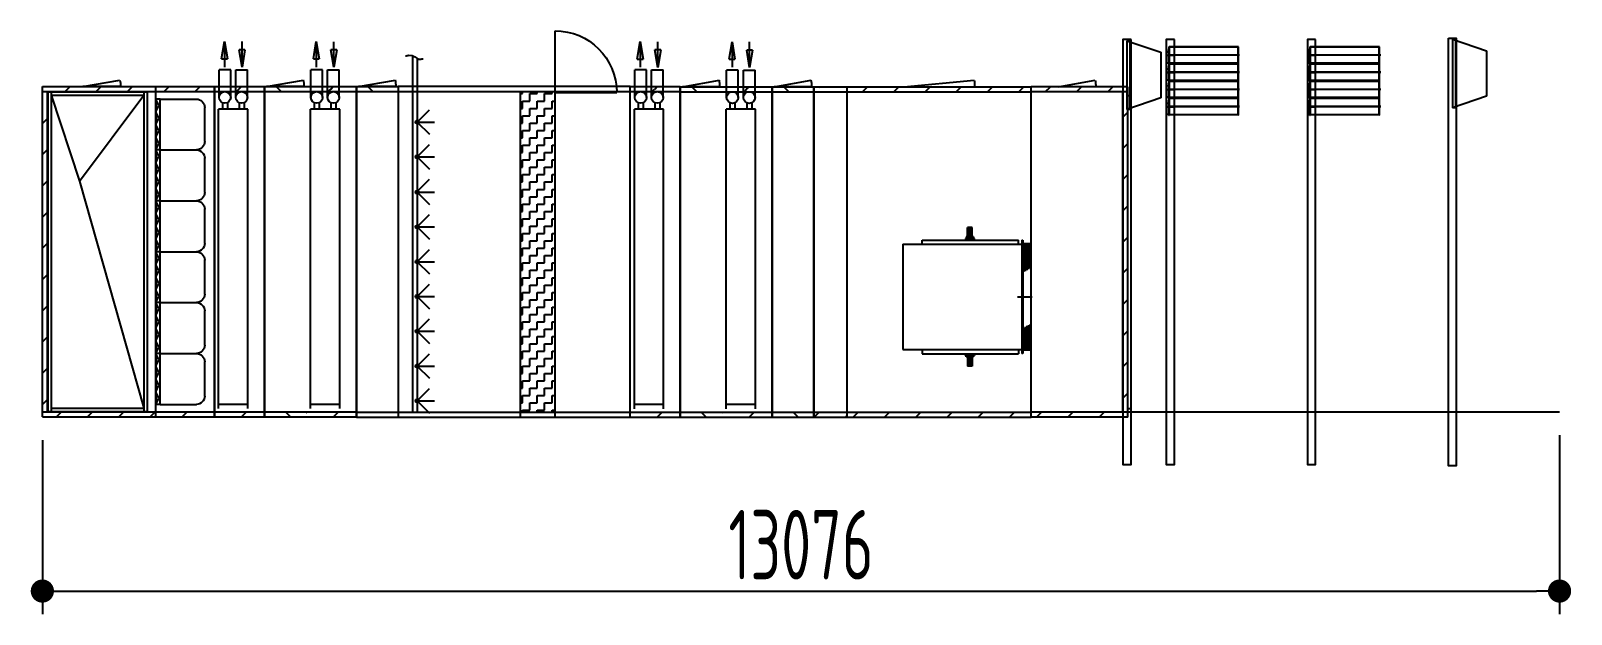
# Model space of a CAD drawing. Header units: millimetres. Extents: x -69706 to 52883, y -6882 to 68885.
# Drawn here: x -20538 to -7262, y 47093 to 52126 of the extents above; entities that cross this region are included whole.
import ezdxf

# ---------------------------------------------------------------- set-up
doc = ezdxf.new("R2010")
doc.units = ezdxf.units.MM
doc.linetypes.add('188K-SM-03-F10-MECH-EQ-Y2257103$0$CENTER', pattern=[2, 1.25, -0.25, 0.25, -0.25])
for name, color, linetype in [('188K-SM-03-F10-MECH-EQ-Y2257103$0$ACC-450', 2, 'Continuous'), ('188K-SM-03-F10-MECH-EQ-Y2257103$0$ACC-850', 2, 'Continuous'), ('188K-SM-03-F10-MECH-EQ-Y2257103$0$ARW', 151, 'Continuous'), ('188K-SM-03-F10-MECH-EQ-Y2257103$0$BAG', 221, 'Continuous'), ('188K-SM-03-F10-MECH-EQ-Y2257103$0$CLC', 140, 'Continuous'), ('188K-SM-03-F10-MECH-EQ-Y2257103$0$FAN', 3, 'Continuous'), ('188K-SM-03-F10-MECH-EQ-Y2257103$0$Flange', 6, 'Continuous'), ('188K-SM-03-F10-MECH-EQ-Y2257103$0$FLC', 40, 'Continuous'), ('188K-SM-03-F10-MECH-EQ-Y2257103$0$HEPA', 6, 'Continuous'), ('188K-SM-03-F10-MECH-EQ-Y2257103$0$MDF', 221, 'Continuous'), ('188K-SM-03-F10-MECH-EQ-Y2257103$0$PRE', 3, 'Continuous'), ('188K-SM-03-F10-MECH-EQ-Y2257103$0$Type02x02', 7, 'Continuous'), ('188K-SM-03-F10-MECH-EQ-Y2257103$0$TYPE10X08', 7, 'Continuous'), ('188K-SM-03-F10-MECH-EQ-Y2257103$0$Type10x09', 7, 'Continuous'), ('188K-SM-03-F10-MECH-EQ-Y2257103$0$Type12x09', 7, 'Continuous'), ('188K-SM-03-F10-MECH-EQ-Y2257103$0$Type14x10', 7, 'Continuous'), ('188K-SM-03-F10-MECH-EQ-Y2257103$0$桶濾', 125, 'Continuous'), ('188K-SM-03-F10-MECH-EQ-Y2257103$0$軸心', 41, 'Continuous'), ('188K-SM-03-F10-MECH-EQ-Y2257103$0$風車架', 4, 'Continuous')]:
    doc.layers.add(name, color=color, linetype=linetype)
doc.styles.add('188K-SM-03-F10-MECH-EQ-Y2257103$0$DimStyUse', font='romans.shx', dxfattribs={"width": 0.7})
doc.styles.add('dim-txt', font='isocp.shx', dxfattribs={"width": 0.7, "bigfont": 'chineset.shx'})
doc.dimstyles.new('188K-SM-03-F10-MECH-EQ-Y2257103$0$Standard', dxfattribs={"dimtxt": 0.18, "dimasz": 0.18, "dimexe": 0.18, "dimexo": 0.0625, "dimgap": 0.09, "dimtad": 0, "dimtih": 1, "dimtoh": 1, "dimdec": 4, "dimzin": 0, "dimdsep": 46, "dimtxsty": '188K-SM-03-F10-MECH-EQ-Y2257103$0$DimStyUse', "dimcen": 0.09, "dimclrt": 2, "dimadec": 0, "dimazin": 0, "dimtfac": 1, "dimtdec": 4, "dimtofl": 0, "dimtmove": 0, "dimatfit": 3, "dimfxl": 1, "dimtolj": 1, "dimtzin": 0, "dimarcsym": 0})
doc.dimstyles.new('ARCH-dim-200MM', dxfattribs={"dimscale": 2000, "dimtxt": 0.3, "dimasz": 0.1, "dimexe": 0.1, "dimexo": 0.1, "dimgap": 0.05, "dimtad": 1, "dimdec": 0, "dimrnd": 0.5, "dimdsep": 46, "dimtxsty": 'dim-txt', "dimblk": 'DOT', "dimcen": 2, "dimclrd": 256, "dimclre": 256, "dimclrt": 256, "dimadec": 0, "dimazin": 0, "dimtfac": 1, "dimtdec": 0, "dimtix": 1, "dimtmove": 2, "dimatfit": 3, "dimldrblk": 'OBLIQUE', "dimfxl": 1, "dimtvp": 1, "dimtolj": 1, "dimarcsym": 0})
pattern_1 = [(45, (-14075.97, -8280.83), (-134.70384, 134.70384), [])]

# ---------------------------------------------------------------- blocks, each defined once
blk = doc.blocks.new('188K-SM-03-F10-MECH-EQ-Y2257103$0$A$C0D54229D')
at = {"color": 2}
for q in [(0, -532), (532, 0)]:
    blk.add_line((0, 0), q, dxfattribs=at)
blk.add_arc((0, 0), 532, 270, 0, dxfattribs=at)
blk.add_point((266, 0))
blk = doc.blocks.new('188K-SM-03-F10-MECH-EQ-Y2257103$0$FLG頂視圖-1110x3750')
at = {"layer": '188K-SM-03-F10-MECH-EQ-Y2257103$0$Flange'}
for p, q in [((-1190, 0), (-1190, 3830)), ((-1190, 3830), (0, 3830)), ((-1150, 0), (-1150, 3830)), ((-1150, 3790), (-40, 3790)), ((-810, 1068), (-40, 3790)), ((-40, 0), (-40, 3830)), ((0, 0), (0, 3830)), ((-1150, 40), (-810, 1068)), ((-810, 1068), (-40, 40)), ((-1190, 0), (0, 0)), ((-1150, 40), (-40, 40))]:
    blk.add_line(p, q, dxfattribs=at)
blk = doc.blocks.new('188K-SM-03-F10-MECH-EQ-Y2257103$0$D5-頂視圖')
at = {"layer": '188K-SM-03-F10-MECH-EQ-Y2257103$0$ACC-450'}
for p, q in [((450, 0), (0, 0)), ((0, 0), (443, -78))]:
    blk.add_line(p, q, dxfattribs=at)
blk.add_arc((0, 0), 450, 350, 0, dxfattribs=at)
blk = doc.blocks.new('188K-SM-03-F10-MECH-EQ-Y2257103$0$BAG-610-21')
at = {"layer": '188K-SM-03-F10-MECH-EQ-Y2257103$0$BAG'}
for p, q in [((204, 189), (637, 189)), ((204, 189), (204, -421)), ((737, 89), (737, -321)), ((204, -421), (637, -421))]:
    blk.add_line(p, q, dxfattribs=at)
for centre, start, end in [((637, 89), 0, 90), ((637, -321), 270, 0)]:
    blk.add_arc(centre, 100, start, end, dxfattribs=at)
blk = doc.blocks.new('188K-SM-03-F10-MECH-EQ-Y2257103$0$PRF-610-02')
at = {"layer": '188K-SM-03-F10-MECH-EQ-Y2257103$0$PRE'}
for p, q in [((0, 0), (0, 610)), ((50.8, 610), (0, 610)), ((0, 610), (35, 533.75)), ((50.8, 610), (50.8, 0)), ((35, 533.75), (0, 457.5)), ((0, 457.5), (35, 381.25)), ((35, 381.25), (0, 305)), ((0, 305), (35, 228.75)), ((35, 228.75), (0, 152.5)), ((0, 152.5), (35, 76.25)), ((35, 76.25), (0, 0)), ((50.8, 0), (0, 0)), ((50.8, 0), (0, 0))]:
    blk.add_line(p, q, dxfattribs=at)
blk = doc.blocks.new('188K-SM-03-F10-MECH-EQ-Y2257103$0$_ClosedBlank')
at = {"layer": '188K-SM-03-F10-MECH-EQ-Y2257103$0$MDF', "color": 0, "lineweight": -2}
for p, q in [((-1, 0.167), (0, 0)), ((-1, 0.167), (-1, -0.167)), ((0, 0), (-1, -0.167))]:
    blk.add_line(p, q, dxfattribs=at)
blk = doc.blocks.new('188K-SM-03-F10-MECH-EQ-Y2257103$0$A450-頂視圖')
at = {"layer": '188K-SM-03-F10-MECH-EQ-Y2257103$0$ACC-450'}
for p, q in [((-450, 0), (0, 0)), ((0, 0), (-443, -78))]:
    blk.add_line(p, q, dxfattribs=at)
blk.add_arc((0, 0), 450, 180, 190, dxfattribs=at)
blk = doc.blocks.new('188K-SM-03-F10-MECH-EQ-Y2257103$0$FLC-1000')
at = {"layer": '188K-SM-03-F10-MECH-EQ-Y2257103$0$FLC'}
for p, q in [((50, 634), (50, -634)), ((150, 634), (150, -634))]:
    blk.add_line(p, q, dxfattribs=at)
at = {"layer": '188K-SM-03-F10-MECH-EQ-Y2257103$0$FLC', "color": 1}
for p, q in [((60, 371), (60, 634)), ((80, 360), (80, 634)), ((100, 348), (100, 634)), ((120, 337), (120, 634)), ((140, 325), (140, 634)), ((60, -634), (60, -299)), ((80, -634), (80, -310)), ((100, -634), (100, -322)), ((120, -634), (120, -333)), ((140, -634), (140, -345))]:
    blk.add_line(p, q, dxfattribs=at)
at = {"layer": '188K-SM-03-F10-MECH-EQ-Y2257103$0$FLC', "color": 1, "linetype": '188K-SM-03-F10-MECH-EQ-Y2257103$0$CENTER', "ltscale": 5}
blk.add_line((-12, 0), (165, 0), dxfattribs=at)
at = {"layer": '188K-SM-03-F10-MECH-EQ-Y2257103$0$FLC'}
for centre, start, end in [((55, 634), 0, 180), ((65, 634), 0, 180), ((75, 634), 0, 180), ((85, 634), 0, 180), ((95, 634), 0, 180), ((105, 634), 0, 180), ((115, 634), 0, 180), ((125, 634), 0, 180), ((135, 634), 0, 180), ((145, 634), 0, 180), ((145, 634), 0, 180), ((145, 634), 0, 180), ((145, 634), 0, 180), ((145, 634), 0, 180), ((145, 634), 0, 180), ((145, 634), 0, 180), ((145, 634), 0, 180), ((145, 634), 0, 180), ((145, 634), 0, 180), ((145, 634), 0, 180), ((145, 634), 0, 180), ((55, -634), 180, 0), ((65, -634), 180, 0), ((75, -634), 180, 0), ((85, -634), 180, 0), ((95, -634), 180, 0), ((105, -634), 180, 0), ((115, -634), 180, 0), ((125, -634), 180, 0), ((135, -634), 180, 0), ((145, -634), 180, 0), ((145, -634), 180, 0), ((145, -634), 180, 0), ((145, -634), 180, 0), ((145, -634), 180, 0), ((145, -634), 180, 0), ((145, -634), 180, 0), ((145, -634), 180, 0), ((145, -634), 180, 0), ((145, -634), 180, 0), ((145, -634), 180, 0), ((145, -634), 180, 0)]:
    blk.add_arc(centre, 5, start, end, dxfattribs=at)
blk = doc.blocks.new('188K-SM-03-F10-MECH-EQ-Y2257103$0$RZR15-1000-T90')
at = {"layer": '188K-SM-03-F10-MECH-EQ-Y2257103$0$FAN'}
for p, q in [((-1436, 1310), (-10, 1310)), ((-1436, 47), (-1436, 1310)), ((-10, 0), (-10, 1357)), ((0, 1357), (-10, 1357)), ((0, 0), (0, 1357)), ((-1436, 47), (-10, 47)), ((-10, 0), (0, 0))]:
    blk.add_line(p, q, dxfattribs=at)
at = {"layer": '188K-SM-03-F10-MECH-EQ-Y2257103$0$軸心'}
for p, q in [((-604.5, 1508.5), (-659.5, 1508.5)), ((-659.5, 1398.5), (-659.5, 1508.5)), ((-640, 1503.5), (-624, 1503.5)), ((-640, 1403.5), (-640, 1503.5)), ((-624, 1503.5), (-624, 1403.5)), ((-604.5, 1398.5), (-604.5, 1508.5)), ((-685.5, 1379.5), (-578.5, 1379.5)), ((-685.5, 1379.5), (-685.5, 1359.5)), ((-675.5, 1398.5), (-675.5, 1379.5)), ((-588.5, 1398.5), (-675.5, 1398.5)), ((-640, 1403.5), (-624, 1403.5)), ((-588.5, 1398.5), (-588.5, 1379.5)), ((-578.5, 1359.5), (-578.5, 1379.5)), ((-685.5, -22.5), (-685.5, -2.5)), ((-685.5, -22.5), (-578.5, -22.5)), ((-675.5, -41.5), (-675.5, -22.5)), ((-588.5, -41.5), (-675.5, -41.5)), ((-659.5, -41.5), (-659.5, -151.5)), ((-604.5, -151.5), (-659.5, -151.5)), ((-640, -46.5), (-640, -146.5)), ((-640, -46.5), (-624, -46.5)), ((-640, -146.5), (-624, -146.5)), ((-624, -146.5), (-624, -46.5)), ((-604.5, -41.5), (-604.5, -151.5)), ((-588.5, -41.5), (-588.5, -22.5)), ((-578.5, -2.5), (-578.5, -22.5))]:
    blk.add_line(p, q, dxfattribs=at)
at = {"layer": '188K-SM-03-F10-MECH-EQ-Y2257103$0$軸心', "color": 1, "linetype": '188K-SM-03-F10-MECH-EQ-Y2257103$0$CENTER', "ltscale": 30}
for p, q in [((-632, 1513.4), (-632, 1398.5)), ((-632, -156.4), (-632, -41.5))]:
    blk.add_line(p, q, dxfattribs=at)
at = {"layer": '188K-SM-03-F10-MECH-EQ-Y2257103$0$風車架'}
for p, q in [((-1202, 1359.5), (-52, 1359.5)), ((-1202, 1310), (-1202, 1359.5)), ((-1202, 1310), (-52, 1310)), ((-52, 1310), (-52, 1359.5)), ((-1202, 47), (-52, 47)), ((-1202, 47), (-1202, -2.5)), ((-52, 47), (-52, -2.5)), ((-1202, -2.5), (-52, -2.5))]:
    blk.add_line(p, q, dxfattribs=at)
blk = doc.blocks.new('188K-SM-03-F10-MECH-EQ-Y2257103$0$DW9-頂視圖')
at = {"layer": '188K-SM-03-F10-MECH-EQ-Y2257103$0$ACC-850'}
for q in [(850, 0), (843, -78)]:
    blk.add_line((0, 0), q, dxfattribs=at)
blk.add_arc((400, 0), 450, 350, 0, dxfattribs=at)
blk = doc.blocks.new('188K-SM-03-F10-MECH-EQ-Y2257103$0$HPF-610-292側視圖')
at = {"layer": '188K-SM-03-F10-MECH-EQ-Y2257103$0$HEPA'}
for p, q in [((0, 598), (292, 498)), ((0, 598), (0, 6)), ((0, 598), (25, 598)), ((25, 598), (25, 6)), ((292, 498), (292, 106)), ((292, 106), (0, 6)), ((25, 6), (0, 6))]:
    blk.add_line(p, q, dxfattribs=at)
blk = doc.blocks.new('188K-SM-03-F10-MECH-EQ-Y2257103$0$A$C03D53DB9')
at = {"layer": '188K-SM-03-F10-MECH-EQ-Y2257103$0$桶濾'}
for p, q in [((10, 0), (10, 145)), ((10, 145), (13, 145)), ((13, 0), (13, 145)), ((13, 143), (607, 143)), ((610, 145), (607, 145)), ((607, 145), (607, 0)), ((610, 145), (610, 0)), ((0, 72), (602, 72)), ((13, 2), (607, 2)), ((624, 72), (557, 72)), ((614, 127), (610, 127)), ((614, 17), (610, 17)), ((617, 11), (610, 11)), ((617, 6), (610, 6)), ((614, 127), (614, 17)), ((617, 107), (614, 107)), ((617, 102), (614, 102)), ((617, 108), (617, 100)), ((617, 12), (617, 4)), ((619, 109), (618, 109)), ((618, 109), (618, 99)), ((619, 99), (618, 99)), ((619, 13), (618, 13)), ((618, 13), (618, 3)), ((619, 3), (618, 3)), ((619, 99), (619, 109)), ((622, 106), (619, 109)), ((622, 103), (619, 99)), ((619, 3), (619, 13)), ((622, 10), (619, 13)), ((622, 7), (619, 3)), ((622, 106), (622, 103)), ((622, 10), (622, 7)), ((10, 0), (13, 0)), ((610, 0), (607, 0))]:
    blk.add_line(p, q, dxfattribs=at)
for centre, start, end in [((618, 108), 90, 180), ((618, 100), 180, 270), ((618, 12), 90, 180), ((618, 4), 180, 270)]:
    blk.add_arc(centre, 1, start, end, dxfattribs=at)
blk = doc.blocks.new('_Dot')
at = {"color": 0, "linetype": 'ByBlock', "lineweight": -2}
blk.add_line((-0.5, 0), (-1, 0), dxfattribs=at)
at = {"color": 0, "linetype": 'ByBlock', "const_width": 0.5}
blk.add_lwpolyline([(-0.25, 0, 1), (0.25, 0, 1)], format="xyb", close=True, dxfattribs=at)
blk = doc.blocks.new('*D347')
at = {"lineweight": -2, "ltscale": 500, "transparency": 16777216}
for p, q in [((-20438, 48595), (-20438, 47093)), ((-7362, 48637), (-7362, 47093)), ((-20238, 47293), (-7562, 47293))]:
    blk.add_line(p, q, dxfattribs=at)
at = {"lineweight": -2, "ltscale": 500, "transparency": 16777216, "xscale": 200, "yscale": 200, "zscale": 200, "rotation": 180}
blk.add_blockref('_Dot', (-20438, 47293), dxfattribs=at)
at = {"lineweight": -2, "ltscale": 500, "transparency": 16777216, "xscale": 200, "yscale": 200, "zscale": 200}
blk.add_blockref('_Dot', (-7362, 47293), dxfattribs=at)
at = {"ltscale": 500, "transparency": 16777216, "insert": (-13900, 47693), "char_height": 600, "attachment_point": 5, "style": 'dim-txt'}
blk.add_mtext('\\A1;13076', dxfattribs=at)
blk = doc.blocks.new('_OBLIQUE')
at = {"color": 0, "linetype": 'ByBlock', "lineweight": -2}
blk.add_line((-0.5, -0.5), (0.5, 0.5), dxfattribs=at)

msp = doc.modelspace()

# ---------------------------------------------------------------- hatches: boundary and pattern name
at = {"layer": '188K-SM-03-F10-MECH-EQ-Y2257103$0$ARW'}
h = msp.add_hatch(dxfattribs=at)
h.set_pattern_fill('ZIGZAG', color=256, scale=20, style=0)
h.set_pattern_definition([(0, (-17569.745, 42249.466), (63.5, 63.5), [63.5, -63.5]), (90, (-17506.245, 42249.466), (-63.5, 63.5), [63.5, -63.5])])
h.paths.add_polyline_path([(-16319.745, 47644.466), (-16319.745, 47644.466), (-16319.745, 47644.466)])
h.paths.add_polyline_path([(-16319.745, 48837.647), (-16019.745, 48837.647), (-16019.745, 51594.466), (-16319.745, 51594.466)])
at = {"layer": '188K-SM-03-F10-MECH-EQ-Y2257103$0$Type02x02'}
h = msp.add_hatch(dxfattribs=at)
h.set_pattern_fill('ANSI31', color=256, scale=60, style=0)
h.set_pattern_definition([(315, (-4523.81, -1857.82), (-134.70384, -134.70384), [])])
h.paths.add_polyline_path([(-18523.26, 51601.715), (-18523.26, 51644.897), (-18163.412, 51644.897), (-18163.412, 51601.715)])
h = msp.add_hatch(dxfattribs=at)
h.set_pattern_fill('ANSI31', color=256, scale=60, style=0)
h.set_pattern_definition([(315, (-3732.14, -1858.25), (-134.70384, -134.70384), [])])
h.paths.add_polyline_path([(-17731.594, 51601.284), (-17731.594, 51644.466), (-17371.745, 51644.466), (-17371.745, 51601.284)])
h = msp.add_hatch(dxfattribs=at)
h.set_pattern_fill('ANSI31', color=256, scale=60, style=0)
h.set_pattern_definition([(315, (-940.48, -1858.68), (-134.70384, -134.70384), [])])
h.paths.add_polyline_path([(-14939.927, 51600.853), (-14939.927, 51644.034), (-14580.079, 51644.034), (-14580.079, 51600.853)])
h = msp.add_hatch(dxfattribs=at)
h.set_pattern_fill('ANSI31', color=256, scale=60, style=0)
h.set_pattern_definition([(315, (-148.81, -1859.11), (-134.70384, -134.70384), [])])
h.paths.add_polyline_path([(-14148.26, 51600.422), (-14148.26, 51643.603), (-13788.412, 51643.603), (-13788.412, 51600.422)])
h = msp.add_hatch(dxfattribs=at)
h.set_pattern_fill('ANSI31', color=256, scale=60, style=0)
h.set_pattern_definition([(315, (-4523.81, 1342.18), (-134.70384, -134.70384), [])])
h.paths.add_polyline_path([(-18163.412, 48838.078), (-18163.412, 48794.897), (-18523.26, 48794.897), (-18523.26, 48838.078)])
h = msp.add_hatch(dxfattribs=at)
h.set_pattern_fill('ANSI31', color=256, scale=60, style=0)
h.set_pattern_definition([(315, (-940.48, 1341.32), (-134.70384, -134.70384), [])])
h.paths.add_polyline_path([(-14580.079, 48837.216), (-14580.079, 48794.034), (-14939.927, 48794.034), (-14939.927, 48837.216)])
h = msp.add_hatch(dxfattribs=at)
h.set_pattern_fill('ANSI31', color=256, scale=60, style=0)
h.set_pattern_definition([(315, (-148.81, 1340.89), (-134.70384, -134.70384), [])])
h.paths.add_polyline_path([(-13788.412, 48836.785), (-13788.412, 48793.603), (-14148.26, 48793.603), (-14148.26, 48836.785)])
at = {"layer": '188K-SM-03-F10-MECH-EQ-Y2257103$0$TYPE10X08'}
h = msp.add_hatch(dxfattribs=at)
h.set_pattern_fill('ANSI31', color=256, scale=60, style=0)
h.set_pattern_definition([(45, (2375, -3778.48), (-134.70384, 134.70384), [])])
h.paths.add_polyline_path([(-11917.2, 51643.603), (-11917.2, 51600.422), (-13500.533, 51600.422), (-13500.533, 51643.603)])
h = msp.add_hatch(dxfattribs=at)
h.set_pattern_fill('ANSI31', color=256, scale=60, style=0)
h.set_pattern_definition([(45, (2375, -578.48), (-134.70384, 134.70384), [])])
h.paths.add_polyline_path([(-13500.533, 48793.603), (-13500.533, 48836.785), (-11917.2, 48836.785), (-11917.2, 48793.603)])
at = {"layer": '188K-SM-03-F10-MECH-EQ-Y2257103$0$Type10x09'}
h = msp.add_hatch(dxfattribs=at)
h.set_pattern_fill('ANSI31', color=256, scale=60, style=0)
h.set_pattern_definition([(45, (-11573.76, -2869.07), (-134.70384, 134.70384), [])])
h.paths.add_polyline_path([(-11917.2, 51600.422), (-11917.2, 51643.603), (-11082.351, 51643.603), (-11082.351, 51600.422)])
h = msp.add_hatch(dxfattribs=at)
h.set_pattern_fill('ANSI31', color=256, scale=60, style=0)
h.set_pattern_definition([(45, (-11768.76, -2874.07), (-134.70384, 134.70384), [])])
h.paths.add_polyline_path([(-11125.533, 51600.422), (-11082.351, 51600.422), (-11082.351, 48836.785), (-11125.533, 48836.785)])
h = msp.add_hatch(dxfattribs=at)
h.set_pattern_fill('ANSI31', color=256, scale=60, style=0)
h.set_pattern_definition([(45, (-11573.76, 325.93), (-134.70384, 134.70384), [])])
h.paths.add_polyline_path([(-11917.2, 48793.603), (-11917.2, 48836.785), (-11082.351, 48836.785), (-11082.351, 48793.603)])
at = {"layer": '188K-SM-03-F10-MECH-EQ-Y2257103$0$Type12x09'}
h = msp.add_hatch(dxfattribs=at)
h.set_pattern_fill('ANSI31', color=256, scale=60, style=0)
h.set_pattern_definition([(45, (-6765, -2002.78), (-134.70384, 134.70384), [])])
h.paths.add_polyline_path([(-20437.654, 51602.146), (-20437.654, 51645.328), (-19458.867, 51645.328), (-19458.867, 51602.146)])
h = msp.add_hatch(dxfattribs=at)
h.set_pattern_fill('ANSI31', color=256, scale=60, style=0)
h.set_pattern_definition(pattern_1)
h.paths.add_polyline_path([(-19458.867, 51602.146), (-19458.867, 51645.328), (-18955.079, 51645.328), (-18955.079, 51602.146)])
h = msp.add_hatch(dxfattribs=at)
h.set_pattern_fill('ANSI31', color=256, scale=60, style=0)
h.set_pattern_definition([(45, (-6960, -2007.78), (-134.70384, 134.70384), [])])
h.paths.add_polyline_path([(-20394.473, 48838.51), (-20437.654, 48838.51), (-20437.654, 51602.146), (-20394.473, 51602.146)])
h = msp.add_hatch(dxfattribs=at)
h.set_pattern_fill('ANSI31', color=256, scale=60, style=0)
h.set_pattern_definition([(45, (-6765, 1192.22), (-134.70384, 134.70384), [])])
h.paths.add_polyline_path([(-20437.654, 48795.328), (-20437.654, 48838.51), (-19458.867, 48838.51), (-19458.867, 48795.328)])
h = msp.add_hatch(dxfattribs=at)
h.set_pattern_fill('ANSI31', color=256, scale=60, style=0)
h.set_pattern_definition(pattern_1)
h.paths.add_polyline_path([(-18955.079, 48838.51), (-18955.079, 48795.328), (-19458.867, 48795.328), (-19458.867, 48838.51)])
at = {"layer": '188K-SM-03-F10-MECH-EQ-Y2257103$0$Type14x10'}
h = msp.add_hatch(dxfattribs=at)
h.set_pattern_fill('ANSI31', color=0, scale=60, style=0)
h.set_pattern_definition([(45, (-4900, -7002.78), (-134.70384, 134.70384), [])])
edge = h.paths.add_edge_path()
edge.add_line((-18955.079, 51602.146), (-18523.26, 51602.146))
edge.add_line((-18955.079, 51645.328), (-18523.26, 51645.328))
h = msp.add_hatch(dxfattribs=at)
h.set_pattern_fill('ANSI31', color=256, scale=60, style=0)
h.set_pattern_definition([(45, (-4108.33, -7003.21), (-134.70384, 134.70384), [])])
edge = h.paths.add_edge_path()
edge.add_line((-18163.412, 51601.715), (-17731.594, 51601.715))
edge.add_line((-18163.412, 51644.897), (-17731.594, 51644.897))
h = msp.add_hatch(dxfattribs=at)
h.set_pattern_fill('ANSI31', color=0, scale=60, style=0)
h.set_pattern_definition([(45, (-1316.67, -7003.65), (-134.70384, 134.70384), [])])
edge = h.paths.add_edge_path()
edge.add_line((-15371.745, 51601.284), (-14939.927, 51601.284))
edge.add_line((-15371.745, 51644.466), (-14939.927, 51644.466))
h = msp.add_hatch(dxfattribs=at)
h.set_pattern_fill('ANSI31', color=256, scale=60, style=0)
h.set_pattern_definition([(45, (-525, -7004.08), (-134.70384, 134.70384), [])])
edge = h.paths.add_edge_path()
edge.add_line((-14580.079, 51600.853), (-14148.26, 51600.853))
edge.add_line((-14580.079, 51644.034), (-14148.26, 51644.034))
h = msp.add_hatch(dxfattribs=at)
h.set_pattern_fill('ANSI31', color=256, scale=60, style=0)
h.set_pattern_definition([(45, (575, -7323.48), (-134.70384, 134.70384), [])])
edge = h.paths.add_edge_path()
edge.add_line((-13788.412, 51600.422), (-13500.533, 51600.422))
edge.add_line((-13788.412, 51643.603), (-13500.533, 51643.603))
h = msp.add_hatch(dxfattribs=at)
h.set_pattern_fill('ANSI31', color=256, scale=60, style=0)
h.set_pattern_definition([(45, (-4900, 1192.22), (-134.70384, 134.70384), [])])
h.paths.add_polyline_path([(-18523.26, 48838.51), (-18523.26, 48795.328), (-18955.079, 48795.328), (-18955.079, 48838.51)])
h = msp.add_hatch(dxfattribs=at)
h.set_pattern_fill('ANSI31', color=256, scale=60, style=0)
h.set_pattern_definition([(45, (-4108.33, 1191.79), (-134.70384, 134.70384), [])])
h.paths.add_polyline_path([(-17731.594, 48838.078), (-17731.594, 48794.897), (-18163.412, 48794.897), (-18163.412, 48838.078)])
h = msp.add_hatch(dxfattribs=at)
h.set_pattern_fill('ANSI31', color=256, scale=60, style=0)
h.set_pattern_definition([(45, (-1316.67, 1191.35), (-134.70384, 134.70384), [])])
h.paths.add_polyline_path([(-14939.927, 48837.647), (-14939.927, 48794.466), (-15371.745, 48794.466), (-15371.745, 48837.647)])
h = msp.add_hatch(dxfattribs=at)
h.set_pattern_fill('ANSI31', color=256, scale=60, style=0)
h.set_pattern_definition([(45, (-525, 1190.92), (-134.70384, 134.70384), [])])
h.paths.add_polyline_path([(-14148.26, 48837.216), (-14148.26, 48794.034), (-14580.079, 48794.034), (-14580.079, 48837.216)])
h = msp.add_hatch(dxfattribs=at)
h.set_pattern_fill('ANSI31', color=256, scale=60, style=0)
h.set_pattern_definition([(45, (575, 1191.52), (-134.70384, 134.70384), [])])
h.paths.add_polyline_path([(-13500.533, 48836.785), (-13500.533, 48793.603), (-13788.412, 48793.603), (-13788.412, 48836.785)])

# ---------------------------------------------------------------- linework, layer by layer
at = {"color": 2}
for points in [[(-11055.533, 52052.603), (-11125.533, 52052.603), (-11125.533, 48384.603), (-11055.533, 48384.603)], [(-10681.533, 52052.603), (-10751.533, 52052.603), (-10751.533, 48384.603), (-10681.533, 48384.603)], [(-9465.533, 52052.603), (-9535.533, 52052.603), (-9535.533, 48384.603), (-9465.533, 48384.603)]]:
    msp.add_lwpolyline(points, close=True, dxfattribs=at)
at = {"color": 4}
msp.add_lwpolyline([(-8319.533, 52063.603), (-8254.533, 52063.603), (-8254.533, 48373.603), (-8319.533, 48373.603)], close=True, dxfattribs=at)
msp.add_lwpolyline([(-15371.745, 48794.466), (-15371.745, 51644.466), (-17371.745, 51644.466), (-17371.745, 48794.466)])
at = {"layer": '188K-SM-03-F10-MECH-EQ-Y2257103$0$ARW'}
for p, q in [((-17248.231, 51911.878), (-17248.231, 48837.647)), ((-17208.231, 51887.1), (-17208.231, 48837.647)), ((-16319.745, 51594.466), (-16319.745, 48794.466)), ((-16019.745, 48794.466), (-16019.745, 51594.466)), ((-17208.231, 51339.363), (-17102.165, 51445.429)), ((-17208.231, 51339.363), (-17058.231, 51339.363)), ((-17208.231, 51339.363), (-17102.165, 51233.297)), ((-17208.231, 51039.363), (-17102.165, 51145.429)), ((-17208.231, 51039.363), (-17058.231, 51039.363)), ((-17208.231, 51039.363), (-17102.165, 50933.297)), ((-17208.231, 50739.363), (-17102.165, 50845.429)), ((-17208.231, 50734.363), (-17058.231, 50734.363)), ((-17208.231, 50734.363), (-17102.165, 50628.297)), ((-17208.231, 50434.363), (-17102.165, 50540.429)), ((-17208.231, 50434.363), (-17058.231, 50434.363)), ((-17208.231, 50434.363), (-17102.165, 50328.297)), ((-17208.231, 50134.363), (-17102.165, 50240.429)), ((-17208.231, 50134.363), (-17058.231, 50134.363)), ((-17208.231, 50134.363), (-17102.165, 50028.297)), ((-17208.231, 49834.363), (-17102.165, 49940.429)), ((-17208.231, 49834.363), (-17058.231, 49834.363)), ((-17208.231, 49834.363), (-17102.165, 49728.297)), ((-17208.231, 49534.363), (-17102.165, 49640.429)), ((-17208.231, 49534.363), (-17058.231, 49534.363)), ((-17208.231, 49534.363), (-17102.165, 49428.297)), ((-17208.231, 49234.363), (-17102.165, 49340.429)), ((-17208.231, 49234.363), (-17058.231, 49234.363)), ((-17208.231, 49234.363), (-17102.165, 49128.297)), ((-17208.231, 48934.363), (-17102.165, 49040.429)), ((-17875.533, 48902.851), (-18127.427, 48902.851)), ((-17208.231, 48934.363), (-17058.231, 48934.363)), ((-17208.231, 48934.363), (-17102.165, 48828.297))]:
    msp.add_line(p, q, dxfattribs=at)
at = {"layer": '188K-SM-03-F10-MECH-EQ-Y2257103$0$ARW', "color": 1}
for p, q in [((-18667.2, 48903.282), (-18919.094, 48903.282)), ((-14292.2, 48901.989), (-14544.094, 48901.989))]:
    msp.add_line(p, q, dxfattribs=at)
at = {"layer": '188K-SM-03-F10-MECH-EQ-Y2257103$0$ARW', "color": 4}
msp.add_line((-15083.867, 48902.42), (-15335.76, 48902.42), dxfattribs=at)
at = {"layer": '188K-SM-03-F10-MECH-EQ-Y2257103$0$ARW'}
for centre in [(-17208.231, 51339.363), (-17208.231, 51039.363), (-17208.231, 50734.363), (-17208.231, 50434.363), (-17208.231, 50134.363), (-17208.231, 49834.363), (-17208.231, 49534.363), (-17208.231, 49234.363), (-17208.231, 48934.363)]:
    msp.add_circle(centre, 15, dxfattribs=at)
msp.add_open_spline([(-17309.676, 51909.371), (-17300.045, 51912.066), (-17233.876, 51925.94), (-17215.8, 51872.74), (-17169.949, 51882.323), (-17156.659, 51885.1)], degree=3, knots=[35.439112643, 35.439112643, 35.439112643, 35.439112643, 53.723943063, 145.661054856, 183.18179419, 183.18179419, 183.18179419, 183.18179419], dxfattribs=at)
at = {"layer": '188K-SM-03-F10-MECH-EQ-Y2257103$0$CLC', "color": 1}
for p, q in [((-18814.882, 51789.267), (-18915.495, 51789.267)), ((-18915.495, 51551.839), (-18915.495, 51789.267)), ((-18814.882, 51551.839), (-18814.882, 51789.267)), ((-18771.412, 51789.267), (-18670.798, 51789.267)), ((-18771.412, 51551.839), (-18771.412, 51789.267)), ((-18670.798, 51551.839), (-18670.798, 51789.267)), ((-14439.882, 51787.974), (-14540.495, 51787.974)), ((-14540.495, 51550.546), (-14540.495, 51787.974)), ((-14439.882, 51550.546), (-14439.882, 51787.974)), ((-14396.412, 51787.974), (-14295.798, 51787.974)), ((-14396.412, 51550.546), (-14396.412, 51787.974)), ((-14295.798, 51550.546), (-14295.798, 51787.974)), ((-18919.094, 48867.297), (-18919.094, 51451.01)), ((-18667.2, 51451.01), (-18919.094, 51451.01)), ((-18886.779, 51506.401), (-18886.779, 51451.01)), ((-18843.598, 51506.401), (-18843.598, 51451.01)), ((-18742.696, 51506.401), (-18742.696, 51451.01)), ((-18699.514, 51506.401), (-18699.514, 51451.01)), ((-18667.2, 48867.297), (-18667.2, 51451.01)), ((-14544.094, 48866.004), (-14544.094, 51449.716)), ((-14292.2, 51449.716), (-14544.094, 51449.716)), ((-14511.779, 51505.108), (-14511.779, 51449.716)), ((-14468.598, 51505.108), (-14468.598, 51449.716)), ((-14367.696, 51505.108), (-14367.696, 51449.716)), ((-14324.514, 51505.108), (-14324.514, 51449.716)), ((-14292.2, 48866.004), (-14292.2, 51449.716))]:
    msp.add_line(p, q, dxfattribs=at)
at = {"layer": '188K-SM-03-F10-MECH-EQ-Y2257103$0$CLC'}
for p, q in [((-18023.215, 51788.836), (-18123.829, 51788.836)), ((-18123.829, 51551.408), (-18123.829, 51788.836)), ((-18023.215, 51551.408), (-18023.215, 51788.836)), ((-17979.745, 51788.836), (-17879.132, 51788.836)), ((-17979.745, 51551.408), (-17979.745, 51788.836)), ((-17879.132, 51551.408), (-17879.132, 51788.836)), ((-18127.427, 48866.866), (-18127.427, 51450.578)), ((-17875.533, 51450.578), (-18127.427, 51450.578)), ((-18095.113, 51505.97), (-18095.113, 51450.578)), ((-18051.931, 51505.97), (-18051.931, 51450.578)), ((-17951.029, 51505.97), (-17951.029, 51450.578)), ((-17907.848, 51505.97), (-17907.848, 51450.578)), ((-17875.533, 48866.866), (-17875.533, 51450.578))]:
    msp.add_line(p, q, dxfattribs=at)
at = {"layer": '188K-SM-03-F10-MECH-EQ-Y2257103$0$CLC', "color": 4}
for p, q in [((-15231.548, 51788.405), (-15332.162, 51788.405)), ((-15332.162, 51550.977), (-15332.162, 51788.405)), ((-15231.548, 51550.977), (-15231.548, 51788.405)), ((-15188.079, 51788.405), (-15087.465, 51788.405)), ((-15188.079, 51550.977), (-15188.079, 51788.405)), ((-15087.465, 51550.977), (-15087.465, 51788.405)), ((-15335.76, 48866.435), (-15335.76, 51450.147)), ((-15083.867, 51450.147), (-15335.76, 51450.147)), ((-15303.446, 51505.539), (-15303.446, 51450.147)), ((-15260.264, 51505.539), (-15260.264, 51450.147)), ((-15159.363, 51505.539), (-15159.363, 51450.147)), ((-15116.181, 51505.539), (-15116.181, 51450.147)), ((-15083.867, 48866.435), (-15083.867, 51450.147))]:
    msp.add_line(p, q, dxfattribs=at)
at = {"layer": '188K-SM-03-F10-MECH-EQ-Y2257103$0$CLC', "color": 1}
for centre in [(-18865.189, 51551.839), (-18721.105, 51551.839), (-14490.189, 51550.546), (-14346.105, 51550.546)]:
    msp.add_circle(centre, 50.307, dxfattribs=at)
at = {"layer": '188K-SM-03-F10-MECH-EQ-Y2257103$0$CLC'}
for centre in [(-18073.522, 51551.408), (-17929.439, 51551.408)]:
    msp.add_circle(centre, 50.307, dxfattribs=at)
at = {"layer": '188K-SM-03-F10-MECH-EQ-Y2257103$0$CLC', "color": 4}
for centre in [(-15281.855, 51550.977), (-15137.772, 51550.977)]:
    msp.add_circle(centre, 50.307, dxfattribs=at)
at = {"layer": '188K-SM-03-F10-MECH-EQ-Y2257103$0$Flange'}
for p, q in [((-11082.351, 48840.384), (-11082.351, 51596.823)), ((-11082.351, 51568.035), (-11053.564, 51568.035)), ((-11053.564, 48840.384), (-11053.564, 51596.823)), ((-11082.351, 48869.172), (-11053.564, 48869.172))]:
    msp.add_line(p, q, dxfattribs=at)
at = {"layer": '188K-SM-03-F10-MECH-EQ-Y2257103$0$Type02x02'}
for p, q in [((-18955.079, 51645.328), (-18955.079, 48795.328)), ((-18523.26, 51644.897), (-18163.412, 51644.897)), ((-18523.26, 51644.897), (-18523.26, 48794.897)), ((-17731.594, 51644.466), (-17371.745, 51644.466)), ((-17731.594, 51644.466), (-17731.594, 48794.466)), ((-14939.927, 51644.034), (-14580.079, 51644.034)), ((-14939.927, 51644.034), (-14939.927, 48794.034)), ((-14148.26, 51643.603), (-13788.412, 51643.603)), ((-14148.26, 51643.603), (-14148.26, 48793.603)), ((-13788.412, 51643.603), (-13788.412, 48793.603)), ((-18523.26, 51601.715), (-18163.412, 51601.715)), ((-17731.594, 51601.284), (-15371.745, 51601.284)), ((-14939.927, 51600.853), (-14580.079, 51600.853)), ((-14148.26, 51600.422), (-13788.412, 51600.422)), ((-18523.26, 48838.078), (-18163.412, 48838.078)), ((-18523.26, 48794.897), (-18163.412, 48794.897)), ((-17731.594, 48837.647), (-15371.745, 48837.647)), ((-17731.594, 48794.466), (-15371.745, 48794.466)), ((-14939.927, 48837.216), (-14580.079, 48837.216)), ((-14939.927, 48794.034), (-14580.079, 48794.034)), ((-14148.26, 48836.785), (-13788.412, 48836.785)), ((-14148.26, 48793.603), (-13788.412, 48793.603))]:
    msp.add_line(p, q, dxfattribs=at)
at = {"layer": '188K-SM-03-F10-MECH-EQ-Y2257103$0$TYPE10X08'}
for p, q in [((-13500.533, 51643.603), (-11917.2, 51643.603)), ((-13500.533, 48793.603), (-13500.533, 51643.603)), ((-11917.2, 48793.603), (-11917.2, 51643.603)), ((-13500.533, 51600.422), (-11917.2, 51600.422)), ((-13500.533, 48836.785), (-11917.2, 48836.785)), ((-13500.533, 48793.603), (-11917.2, 48793.603))]:
    msp.add_line(p, q, dxfattribs=at)
at = {"layer": '188K-SM-03-F10-MECH-EQ-Y2257103$0$Type10x09'}
for p, q in [((-11917.2, 48793.603), (-11917.2, 51643.603)), ((-11082.351, 51643.603), (-11917.2, 51643.603)), ((-11082.351, 48793.603), (-11082.351, 51643.603)), ((-11082.351, 51600.422), (-11917.2, 51600.422)), ((-11125.533, 48836.785), (-11125.533, 51600.422)), ((-7361.823, 48836.785), (-11917.2, 48836.785)), ((-11082.351, 48793.603), (-11917.2, 48793.603))]:
    msp.add_line(p, q, dxfattribs=at)
at = {"layer": '188K-SM-03-F10-MECH-EQ-Y2257103$0$Type12x09'}
for p, q in [((-20437.654, 51645.328), (-19458.867, 51645.328)), ((-20437.654, 48795.328), (-20437.654, 51645.328)), ((-19458.867, 48795.328), (-19458.867, 51645.328)), ((-19458.867, 48795.328), (-19458.867, 51645.328)), ((-19458.867, 51645.328), (-18955.079, 51645.328)), ((-18955.079, 48795.328), (-18955.079, 51645.328)), ((-11917.2, 48793.603), (-11917.2, 51643.603)), ((-11917.2, 48793.603), (-11917.2, 51643.603)), ((-20437.654, 51602.146), (-19458.867, 51602.146)), ((-20394.473, 48838.51), (-20394.473, 51602.146)), ((-19458.867, 51602.146), (-18955.079, 51602.146)), ((-20437.654, 48838.51), (-19458.867, 48838.51)), ((-20437.654, 48795.328), (-19458.867, 48795.328)), ((-19458.867, 48838.51), (-18955.079, 48838.51)), ((-19458.867, 48795.328), (-18955.079, 48795.328))]:
    msp.add_line(p, q, dxfattribs=at)
at = {"layer": '188K-SM-03-F10-MECH-EQ-Y2257103$0$Type14x10'}
for p, q in [((-18955.079, 48795.328), (-18955.079, 51645.328)), ((-18955.079, 48795.328), (-18955.079, 51645.328)), ((-18955.079, 51645.328), (-18523.26, 51645.328)), ((-18523.26, 48795.328), (-18523.26, 51645.328)), ((-18163.412, 51644.897), (-17731.594, 51644.897)), ((-17731.594, 48794.897), (-17731.594, 51644.897)), ((-15371.745, 51644.466), (-14939.927, 51644.466)), ((-14939.927, 48794.466), (-14939.927, 51644.466)), ((-14580.079, 51644.034), (-14148.26, 51644.034)), ((-14148.26, 48794.034), (-14148.26, 51644.034)), ((-13788.412, 48793.603), (-13788.412, 51643.603)), ((-13788.412, 51643.603), (-13500.533, 51643.603)), ((-13500.533, 48793.603), (-13500.533, 51643.603)), ((-18955.079, 51602.146), (-18523.26, 51602.146)), ((-18163.412, 51601.715), (-17731.594, 51601.715)), ((-15371.745, 51601.284), (-14939.927, 51601.284)), ((-14580.079, 51600.853), (-14148.26, 51600.853)), ((-13788.412, 51600.422), (-13500.533, 51600.422)), ((-18955.079, 48838.51), (-18523.26, 48838.51)), ((-18955.079, 48795.328), (-18523.26, 48795.328)), ((-18163.412, 48838.078), (-17731.594, 48838.078)), ((-18163.412, 48794.897), (-17731.594, 48794.897)), ((-15371.745, 48837.647), (-14939.927, 48837.647)), ((-15371.745, 48794.466), (-14939.927, 48794.466)), ((-14580.079, 48837.216), (-14148.26, 48837.216)), ((-14580.079, 48794.034), (-14148.26, 48794.034)), ((-13788.412, 48836.785), (-13500.533, 48836.785)), ((-13788.412, 48793.603), (-13500.533, 48793.603))]:
    msp.add_line(p, q, dxfattribs=at)

# ---------------------------------------------------------------- block references
at = {"xscale": -1, "rotation": 180}
msp.add_blockref('188K-SM-03-F10-MECH-EQ-Y2257103$0$A$C0D54229D', (-16019.745, 51594.466), dxfattribs=at)
at = {"xscale": -0.7196969696969697, "yscale": 0.7196969696969697, "zscale": 0.7196969696969697, "rotation": 180}
for name, p in [('188K-SM-03-F10-MECH-EQ-Y2257103$0$DW9-頂視圖', (-13014.738, 51643.603)), ('188K-SM-03-F10-MECH-EQ-Y2257103$0$D5-頂視圖', (-11683.298, 51643.603))]:
    msp.add_blockref(name, p, dxfattribs=at)
at = {"layer": '188K-SM-03-F10-MECH-EQ-Y2257103$0$ACC-450', "xscale": 0.7196969696969697, "yscale": 0.7196969696969697, "zscale": 0.7196969696969697, "rotation": 180}
for p in [(-18505.268, 51644.897), (-17713.601, 51644.466), (-14921.935, 51644.034), (-14130.268, 51643.603)]:
    msp.add_blockref('188K-SM-03-F10-MECH-EQ-Y2257103$0$A450-頂視圖', p, dxfattribs=at)
at = {"layer": '188K-SM-03-F10-MECH-EQ-Y2257103$0$BAG', "xscale": -0.7196969696969697, "yscale": 0.7196969696969697, "zscale": 0.7196969696969697, "rotation": 180}
for p in [(-19568.973, 51234.464), (-19568.973, 50795.449), (-19568.973, 50356.433), (-19568.973, 49917.418), (-19568.973, 49478.403), (-19568.973, 49039.388)]:
    msp.add_blockref('188K-SM-03-F10-MECH-EQ-Y2257103$0$BAG-610-21', p, dxfattribs=at)
at = {"layer": '188K-SM-03-F10-MECH-EQ-Y2257103$0$FAN', "xscale": -0.7196969696969697, "yscale": 0.7196969696969697, "zscale": 0.7196969696969697, "rotation": 180}
msp.add_blockref('188K-SM-03-F10-MECH-EQ-Y2257103$0$RZR15-1000-T90', (-11989.17, 50319.001), dxfattribs=at)
at = {"layer": '188K-SM-03-F10-MECH-EQ-Y2257103$0$Flange', "xscale": -0.7196969696969697, "yscale": 0.7196969696969697, "zscale": 0.7196969696969697, "rotation": 180}
for name, p in [('188K-SM-03-F10-MECH-EQ-Y2257103$0$D5-頂視圖', (-20088.601, 51645.328)), ('188K-SM-03-F10-MECH-EQ-Y2257103$0$FLG頂視圖-1110x3750', (-19534.435, 51598.547))]:
    msp.add_blockref(name, p, dxfattribs=at)
at = {"layer": '188K-SM-03-F10-MECH-EQ-Y2257103$0$FLC', "xscale": -0.7196969696969697, "yscale": 0.7196969696969697, "zscale": 0.7196969696969697, "rotation": 180}
msp.add_blockref('188K-SM-03-F10-MECH-EQ-Y2257103$0$FLC-1000', (-12025.154, 49830.687), dxfattribs=at)
at = {"layer": '188K-SM-03-F10-MECH-EQ-Y2257103$0$HEPA'}
for p in [(-8284.933, 51456.603), (-8284.933, 51456.603), (-11091.033, 51442.603)]:
    msp.add_blockref('188K-SM-03-F10-MECH-EQ-Y2257103$0$HPF-610-292側視圖', p, dxfattribs=at)
at = {"layer": '188K-SM-03-F10-MECH-EQ-Y2257103$0$PRE', "xscale": -0.7196969696969697, "yscale": 0.7196969696969697, "zscale": 0.7196969696969697, "rotation": 180}
for p in [(-19458.867, 51537.373), (-19458.867, 51098.358), (-19458.867, 50659.343), (-19458.867, 50220.328), (-19458.867, 49781.313), (-19458.867, 49342.297)]:
    msp.add_blockref('188K-SM-03-F10-MECH-EQ-Y2257103$0$PRF-610-02', p, dxfattribs=at)
at = {"layer": '188K-SM-03-F10-MECH-EQ-Y2257103$0$桶濾', "xscale": -1}
for p in [(-10119.533, 51844.103), (-10119.533, 51843.103), (-8903.533, 51844.103), (-8903.533, 51843.103), (-10119.533, 51696.103), (-10119.533, 51695.103), (-8903.533, 51696.103), (-8903.533, 51695.103), (-10119.533, 51548.103), (-10119.533, 51547.103), (-8903.533, 51548.103), (-8903.533, 51547.103), (-10119.533, 51400.103), (-10119.533, 51399.103), (-8903.533, 51400.103), (-8903.533, 51399.103)]:
    msp.add_blockref('188K-SM-03-F10-MECH-EQ-Y2257103$0$A$C03D53DB9', p, dxfattribs=at)

# ---------------------------------------------------------------- dimensions: what is measured, and where the dimension line sits
at = {"ltscale": 500}
dim = msp.add_linear_dim(base=(-7361.823, 47293.185), p1=(-20437.654, 48795.328), p2=(-7361.823, 48836.785), dimstyle='ARCH-dim-200MM', dxfattribs=at)
dim.commit()
dim.dimension.update_dxf_attribs({"geometry": '*D347', "text_midpoint": (-13899.739, 47693.185)})

# ---------------------------------------------------------------- leaders
at = {"layer": '188K-SM-03-F10-MECH-EQ-Y2257103$0$CLC', "color": 1}
for points in [[(-18868.859, 52033.454), (-18868.859, 51812.708)], [(-18717.435, 51811.875), (-18717.435, 52032.621)], [(-14493.859, 52032.16), (-14493.859, 51811.415)], [(-14342.435, 51810.582), (-14342.435, 52031.327)]]:
    msp.add_leader(points, dimstyle='188K-SM-03-F10-MECH-EQ-Y2257103$0$Standard', override={"dimtxt": 2.5, "dimasz": 150, "dimexe": 1.25, "dimexo": 0.625, "dimgap": 0.625, "dimtad": 1, "dimtih": 0, "dimtoh": 0, "dimzin": 8, "dimcen": 2.5, "dimtofl": 1, "dimldrblk": '188K-SM-03-F10-MECH-EQ-Y2257103$0$_ClosedBlank'}, dxfattribs=at)
at = {"layer": '188K-SM-03-F10-MECH-EQ-Y2257103$0$CLC'}
for points in [[(-18077.192, 52033.022), (-18077.192, 51812.277)], [(-17925.768, 51811.444), (-17925.768, 52032.19)]]:
    msp.add_leader(points, dimstyle='188K-SM-03-F10-MECH-EQ-Y2257103$0$Standard', override={"dimtxt": 2.5, "dimasz": 150, "dimexe": 1.25, "dimexo": 0.625, "dimgap": 0.625, "dimtad": 1, "dimtih": 0, "dimtoh": 0, "dimzin": 8, "dimcen": 2.5, "dimtofl": 1, "dimldrblk": '188K-SM-03-F10-MECH-EQ-Y2257103$0$_ClosedBlank'}, dxfattribs=at)
at = {"layer": '188K-SM-03-F10-MECH-EQ-Y2257103$0$CLC', "color": 4}
for points in [[(-15285.526, 52032.591), (-15285.526, 51811.846)], [(-15134.101, 51811.013), (-15134.101, 52031.759)]]:
    msp.add_leader(points, dimstyle='188K-SM-03-F10-MECH-EQ-Y2257103$0$Standard', override={"dimtxt": 2.5, "dimasz": 150, "dimexe": 1.25, "dimexo": 0.625, "dimgap": 0.625, "dimtad": 1, "dimtih": 0, "dimtoh": 0, "dimzin": 8, "dimcen": 2.5, "dimtofl": 1, "dimldrblk": '188K-SM-03-F10-MECH-EQ-Y2257103$0$_ClosedBlank'}, dxfattribs=at)

doc.saveas('drawing.dxf')
